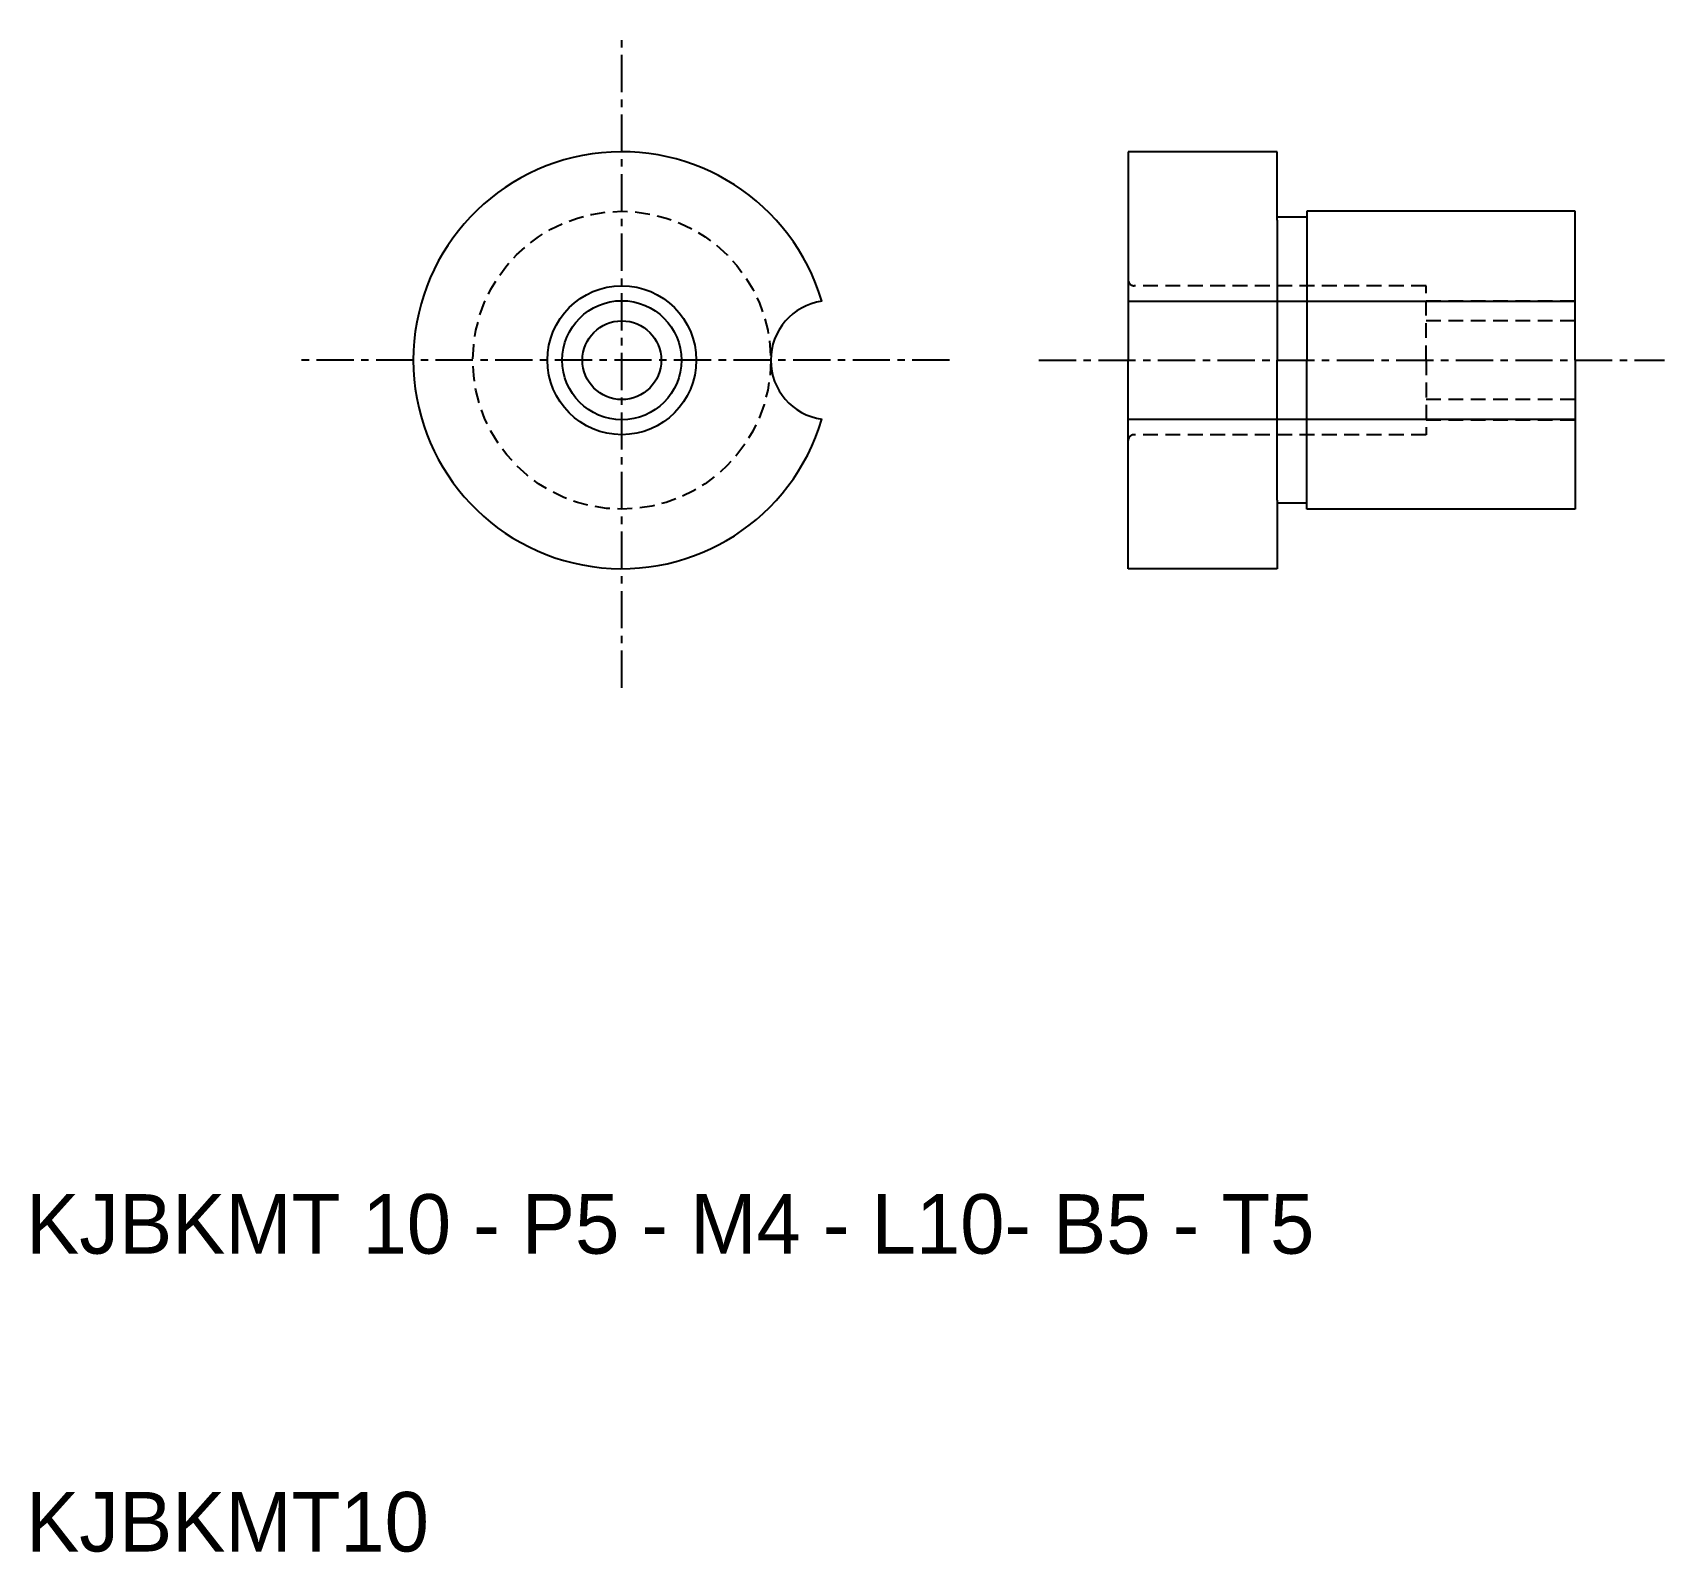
# Model space of a CAD drawing. Extents: x 10.2 to 65, y 10 to 61.
import ezdxf

# ---------------------------------------------------------------- set-up
doc = ezdxf.new("R2010")
doc.units = 0
doc.linetypes.add('CENTER', pattern=[2, 1.25, -0.25, 0.25, -0.25])
doc.linetypes.add('DASHED', pattern=[0.75, 0.5, -0.25])
doc.layers.get('0').update_dxf_attribs({"linetype": 'CONTINUOUS'})
doc.layers.add('CENTER', color=1, linetype='CENTER')

msp = doc.modelspace()

# ---------------------------------------------------------------- linework, layer by layer
for p, q in [((47, 57), (47, 50)), ((52, 57), (47, 57)), ((52, 54.7), (52, 57)), ((53, 54.8), (52, 54.8)), ((62, 55), (53, 55)), ((53, 55), (53, 54.7)), ((62, 50), (62, 55)), ((52, 54.7), (52, 50)), ((53, 54.7), (53, 50)), ((47, 43), (47, 50)), ((52, 45.3), (52, 50)), ((53, 45.3), (53, 50)), ((62, 50), (62, 45)), ((52, 45.3), (52, 43)), ((53, 45.2), (52, 45.2)), ((53, 45), (53, 45.3)), ((62, 45), (53, 45)), ((52, 43), (47, 43))]:
    msp.add_line(p, q)
at = {"color": 3, "linetype": 'DASHED'}
for p, q in [((57, 52.5), (47.2, 52.5)), ((57, 50), (57, 52.5)), ((57, 52), (62, 52)), ((62, 51.323), (57, 51.323)), ((57, 50), (57, 47.5)), ((62, 48.677), (57, 48.677)), ((57, 48), (62, 48)), ((57, 47.5), (47.2, 47.5))]:
    msp.add_line(p, q, dxfattribs=at)
at = {"color": 7, "linetype": 'CONTINUOUS'}
for p, q in [((47, 51.979), (62, 51.979)), ((47, 48.021), (62, 48.021))]:
    msp.add_line(p, q, dxfattribs=at)
at = {"color": 3, "linetype": 'DASHED'}
msp.add_circle((30, 50), 5, dxfattribs=at)
at = {"color": 7, "linetype": 'CONTINUOUS'}
for radius in [2.5, 1.323]:
    msp.add_circle((30, 50), radius, dxfattribs=at)
at = {"color": 3, "linetype": 'CONTINUOUS'}
msp.add_circle((30, 50), 2, dxfattribs=at)
at = {"color": 7, "linetype": 'CONTINUOUS'}
for centre, radius, start, end in [((30, 50), 7, 16.4264, 343.5736), ((37, 50), 2, 98.2132, 261.7868)]:
    msp.add_arc(centre, radius, start, end, dxfattribs=at)
at = {"color": 3, "linetype": 'DASHED'}
for centre, start, end in [((47.2, 52.7), 180, 270), ((47.2, 47.3), 90, 180)]:
    msp.add_arc(centre, 0.2, start, end, dxfattribs=at)
at = {"layer": 'CENTER', "color": 1, "linetype": 'CENTER'}
for p, q in [((30, 39), (30, 61)), ((41, 50), (19, 50)), ((44, 50), (65, 50))]:
    msp.add_line(p, q, dxfattribs=at)

# ---------------------------------------------------------------- texts
at = {"color": 7, "linetype": 'CONTINUOUS'}
for s, p in [('KJBKMT 10 - P5 - M4 - L10- B5 - T5', (10, 20)), ('KJBKMT10', (10, 10))]:
    msp.add_text(s, height=2, dxfattribs=at).set_placement(p)

doc.saveas('drawing.dxf')
